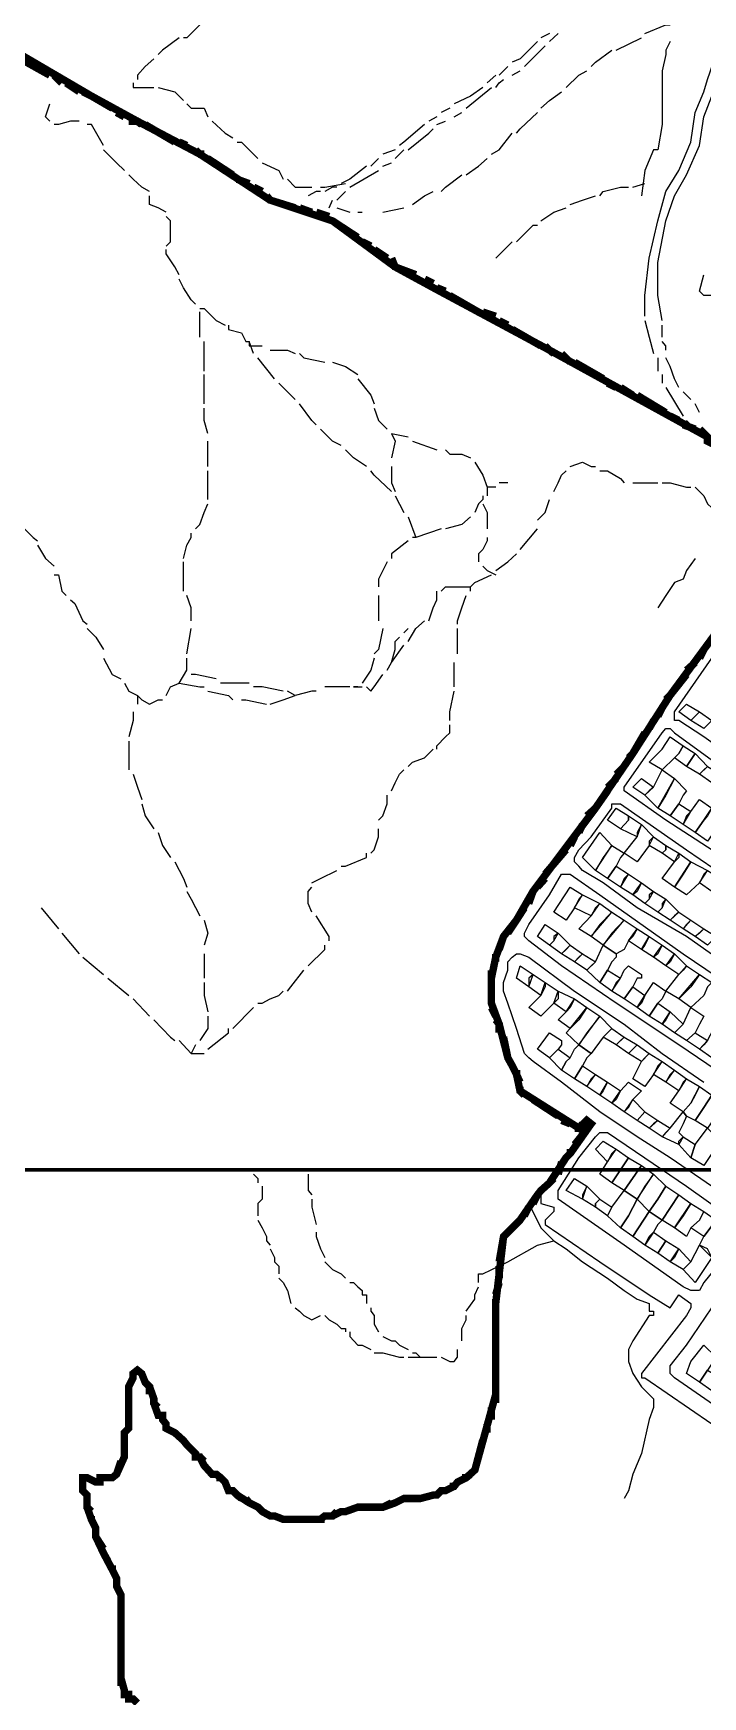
# Model space of a CAD drawing. Header units: millimetres. Extents: x -3588 to 75209, y -3737 to 38254.
# Drawn here: x 5810 to 6027, y 5958 to 6500 of the extents above; entities that cross this region are included whole.
import ezdxf

# ---------------------------------------------------------------- set-up
doc = ezdxf.new("R2010")
doc.units = ezdxf.units.MM
doc.layers.add('P', color=253, linetype='Continuous')

msp = doc.modelspace()

# ---------------------------------------------------------------- linework, layer by layer
at = {"layer": 'P'}
for points in [[(6008.542, 6407.642), (6008.542, 6414.412), (6009.95, 6426.559), (6012.767, 6438.69), (6015.312, 6448.292), (6019.553, 6455.061), (6023.505, 6464.376), (6024.914, 6473.978), (6027.73, 6480.747), (6028.867, 6484.7), (6031.683, 6492.894), (6034.516, 6502.48), (6035.636, 6511.795), (6038.469, 6521.397), (6041.286, 6533.544), (6042.406, 6541.721), (6057.369, 6606.649)], [(6014.191, 6406.234), (6012.767, 6414.412), (6012.767, 6425.134), (6015.312, 6438.69), (6018.144, 6446.883), (6022.081, 6453.653), (6026.322, 6463.255), (6027.73, 6472.569), (6030.275, 6479.339), (6031.683, 6483.58), (6034.516, 6491.47), (6037.045, 6501.072), (6038.469, 6510.674), (6041.286, 6521.397), (6043.83, 6532.119), (6045.239, 6541.721), (6061.61, 6606.649)], [(5866.269, 6503.905), (5865.133, 6503.905), (5859.483, 6498.255), (5858.363, 6498.255)], [(6008.542, 6499.664), (6015.312, 6502.48), (6016.72, 6502.48)], [(5856.955, 6498.255), (5851.594, 6494.302), (5850.169, 6492.894)], [(5973.542, 6497.119), (5967.893, 6491.47), (5965.348, 6490.35)], [(5977.495, 6499.664), (5974.662, 6498.255)], [(5977.495, 6497.119), (5980.311, 6499.664)], [(5999.228, 6494.302), (6007.406, 6498.255)], [(6016.72, 6497.119), (6015.312, 6494.302), (6015.312, 6492.894), (6014.191, 6487.533), (6014.191, 6482.156), (6014.191, 6470.025), (6012.767, 6461.831), (6011.359, 6461.831), (6008.542, 6455.061), (6007.406, 6446.883)], [(5848.761, 6491.47), (5845.944, 6488.941), (5843.4, 6486.109), (5843.4, 6484.7)], [(5969.301, 6488.941), (5970.709, 6490.35), (5976.07, 6495.711)], [(5991.034, 6488.941), (5992.442, 6490.35), (5997.82, 6494.302)], [(5959.987, 6486.109), (5957.17, 6483.58)], [(5963.94, 6488.941), (5962.531, 6487.533), (5961.107, 6486.109)], [(5965.348, 6486.109), (5967.893, 6487.533)], [(5982.856, 6482.156), (5987.081, 6486.109), (5989.626, 6487.533)], [(5841.991, 6483.58), (5841.991, 6482.156), (5844.808, 6482.156), (5848.761, 6482.156)], [(5850.169, 6482.156), (5855.547, 6480.747), (5858.363, 6477.931)], [(5955.746, 6482.156), (5951.793, 6479.339), (5946.432, 6476.794)], [(5950.385, 6475.386), (5958.578, 6482.156)], [(5959.987, 6482.156), (5961.107, 6483.58), (5962.531, 6484.7)], [(5974.662, 6475.386), (5977.495, 6477.931), (5981.432, 6480.747)], [(5814.897, 6471.145), (5813.473, 6472.569), (5814.897, 6476.794)], [(5859.483, 6476.794), (5860.908, 6475.386), (5862.316, 6475.386), (5865.133, 6475.386), (5866.269, 6472.569)], [(5945.023, 6475.386), (5942.207, 6473.978)], [(5824.483, 6471.145), (5821.667, 6471.145), (5817.714, 6470.025), (5816.305, 6470.025)], [(5832.389, 6463.255), (5828.436, 6470.025), (5827.028, 6470.025)], [(5867.677, 6471.145), (5871.918, 6467.208), (5874.447, 6465.784)], [(5936.845, 6470.025), (5930.06, 6464.376), (5928.651, 6463.255)], [(5940.782, 6472.569), (5938.254, 6471.145)], [(5940.782, 6470.025), (5943.615, 6471.145)], [(5946.432, 6472.569), (5948.976, 6473.978)], [(5966.756, 6467.208), (5967.893, 6468.617), (5973.542, 6473.978)], [(5875.871, 6464.376), (5877.28, 6464.376), (5879.808, 6461.831), (5882.641, 6459.014)], [(5931.468, 6461.831), (5938.254, 6467.208), (5939.662, 6468.617)], [(5958.578, 6460.423), (5961.107, 6461.831), (5965.348, 6467.208)], [(5839.159, 6455.061), (5836.63, 6457.606), (5832.389, 6461.831)], [(5921.882, 6459.014), (5920.458, 6457.606), (5919.337, 6456.47)], [(5927.243, 6461.831), (5923.29, 6460.423)], [(5927.243, 6459.014), (5930.06, 6461.831)], [(5950.385, 6453.653), (5954.337, 6456.47), (5957.17, 6459.014)], [(5847.353, 6448.292), (5844.808, 6449.7), (5841.991, 6452.245), (5840.583, 6453.653)], [(5884.049, 6457.606), (5889.41, 6455.061), (5890.819, 6452.245)], [(5917.929, 6456.47), (5912.568, 6452.245)], [(5912.568, 6449.7), (5921.882, 6455.061)], [(5923.29, 6456.47), (5926.107, 6457.606)], [(5942.207, 6448.292), (5943.615, 6449.7), (5948.976, 6453.653)], [(5892.243, 6452.245), (5894.772, 6449.7), (5899.013, 6449.7), (5900.133, 6449.7)], [(5902.966, 6448.292), (5901.557, 6448.292), (5899.013, 6446.883)], [(5902.966, 6449.7), (5904.374, 6449.7), (5911.143, 6450.82)], [(5908.327, 6449.7), (5906.918, 6449.7), (5904.374, 6448.292)], [(5908.327, 6445.459), (5911.143, 6448.292)], [(5912.568, 6452.245), (5909.735, 6450.82)], [(5932.892, 6444.051), (5936.845, 6446.883), (5939.662, 6448.292)], [(5993.867, 6446.883), (5994.987, 6448.292), (6000.636, 6449.7), (6003.181, 6449.7)], [(6004.589, 6449.7), (6008.542, 6450.82)], [(5852.714, 6441.506), (5850.169, 6442.931), (5847.353, 6444.051), (5847.353, 6446.883)], [(5905.782, 6442.931), (5906.918, 6445.459)], [(5908.327, 6442.931), (5912.568, 6441.506)], [(5923.29, 6441.506), (5930.06, 6442.931)], [(5974.662, 6438.69), (5978.903, 6441.506), (5982.856, 6442.931)], [(5984.264, 6444.051), (5988.217, 6445.459), (5992.442, 6446.883)], [(5852.714, 6430.496), (5854.122, 6431.92), (5854.122, 6436.145), (5854.122, 6438.69), (5852.714, 6440.098)], [(5915.096, 6441.506), (5916.521, 6441.506)], [(5966.756, 6431.92), (5972.118, 6437.281), (5973.542, 6437.281)], [(5959.987, 6426.559), (5963.94, 6430.496), (5965.348, 6431.92)], [(5856.955, 6421.182), (5855.547, 6423.726), (5852.714, 6427.967), (5852.714, 6429.375)], [(6030.275, 6414.412), (6028.867, 6414.412), (6027.73, 6414.412), (6026.322, 6415.82), (6027.73, 6421.182)], [(5860.908, 6413.004), (5858.363, 6416.957), (5856.955, 6419.773)], [(5860.908, 6413.004), (5862.316, 6411.595)], [(5862.316, 6411.595), (5860.908, 6413.004)], [(5863.724, 6410.171), (5865.133, 6410.171), (5869.086, 6406.234), (5871.918, 6404.81)], [(5863.724, 6400.857), (5863.724, 6406.234), (5863.724, 6409.051)], [(5873.039, 6404.81), (5873.039, 6403.401), (5877.28, 6402.281), (5878.688, 6399.448), (5879.808, 6399.448)], [(6008.542, 6406.234), (6009.95, 6400.857), (6011.359, 6395.496)], [(6014.191, 6400.857), (6014.191, 6404.81)], [(5865.133, 6389.846), (5865.133, 6394.087), (5865.133, 6399.448)], [(5881.232, 6395.496), (5879.808, 6399.448)], [(5879.808, 6399.448), (5879.808, 6398.04), (5882.641, 6398.04), (5884.049, 6398.04)], [(6015.312, 6396.632), (6015.312, 6398.04), (6014.191, 6399.448)], [(5888.002, 6387.318), (5882.641, 6394.087)], [(5886.594, 6396.632), (5892.243, 6396.632), (5894.772, 6395.496)], [(5896.196, 6395.496), (5897.604, 6394.087), (5904.374, 6392.679)], [(6012.767, 6394.087), (6012.767, 6392.679), (6012.767, 6389.846)], [(6019.553, 6384.485), (6018.144, 6387.318), (6016.72, 6391.271), (6015.312, 6394.087)], [(5865.133, 6379.124), (5865.133, 6381.956), (5865.133, 6387.318), (5865.133, 6388.726)], [(5906.918, 6392.679), (5911.143, 6391.271), (5915.096, 6388.726)], [(6014.191, 6388.726), (6014.191, 6385.909)], [(5894.772, 6380.532), (5889.41, 6385.909)], [(5915.096, 6387.318), (5919.337, 6381.956), (5920.458, 6379.124)], [(6015.312, 6384.485), (6020.961, 6375.171)], [(6023.505, 6380.532), (6022.081, 6381.956), (6020.961, 6383.077)], [(5866.269, 6369.522), (5865.133, 6373.763), (5865.133, 6376.307), (5865.133, 6377.715)], [(5901.557, 6372.354), (5900.133, 6373.763), (5896.196, 6379.124)], [(5920.458, 6377.715), (5921.882, 6373.763), (5924.699, 6370.946)], [(6026.322, 6376.307), (6024.914, 6379.124)], [(6022.081, 6373.763), (6024.914, 6370.946)], [(5866.269, 6358.799), (5866.269, 6362.752), (5866.269, 6366.993)], [(5909.735, 6365.585), (5906.918, 6366.993), (5902.966, 6370.946)], [(5926.107, 6369.522), (5927.243, 6366.993), (5926.107, 6361.632)], [(5926.107, 6369.522), (5931.468, 6368.401)], [(5932.892, 6366.993), (5940.782, 6364.16)], [(6026.322, 6369.522), (6028.867, 6368.401)], [(5917.929, 6358.799), (5913.688, 6361.632), (5911.143, 6364.16)], [(5943.615, 6364.16), (5945.023, 6362.752), (5948.976, 6362.752), (5951.793, 6361.632)], [(5866.269, 6348.077), (5866.269, 6355.982), (5866.269, 6357.391)], [(5926.107, 6350.621), (5920.458, 6355.982), (5919.337, 6357.391)], [(5926.107, 6358.799), (5926.107, 6353.438), (5927.243, 6350.621)], [(5953.217, 6360.207), (5955.746, 6355.982), (5957.17, 6352.029)], [(5978.903, 6350.621), (5980.311, 6353.438), (5981.432, 6355.982), (5982.856, 6357.391)], [(5984.264, 6358.799), (5988.217, 6360.207), (5991.034, 6358.799), (5992.442, 6358.799)], [(5993.867, 6357.391), (5996.395, 6357.391), (6000.636, 6354.846), (6001.756, 6353.438)], [(5959.987, 6352.029), (5957.17, 6352.029), (5957.17, 6349.197)], [(5957.17, 6350.621), (5957.17, 6349.197)], [(5963.94, 6353.438), (5961.107, 6353.438)], [(6004.589, 6353.438), (6005.997, 6353.438), (6012.767, 6353.438)], [(6014.191, 6353.438), (6016.72, 6353.438), (6022.081, 6352.029), (6023.505, 6352.029)], [(6024.914, 6352.029), (6027.73, 6349.197), (6028.867, 6346.668), (6030.275, 6345.26)], [(5862.316, 6338.474), (5863.724, 6339.883), (5865.133, 6343.836), (5866.269, 6346.668)], [(5927.243, 6349.197), (5930.06, 6343.836)], [(5954.337, 6346.668), (5953.217, 6343.836)], [(5955.746, 6349.197), (5955.746, 6348.077), (5954.337, 6346.668)], [(5955.746, 6346.668), (5957.17, 6343.836), (5957.17, 6338.474)], [(5973.542, 6341.307), (5976.07, 6343.836), (5977.495, 6348.077)], [(5804.159, 6341.307), (5805.295, 6339.883), (5806.703, 6338.474), (5808.112, 6337.066), (5809.52, 6335.658), (5810.944, 6334.521)], [(5931.468, 6342.427), (5934.013, 6335.658)], [(5951.793, 6342.427), (5948.976, 6339.883), (5943.615, 6338.474)], [(5858.363, 6328.872), (5859.483, 6333.113), (5860.908, 6335.658), (5860.908, 6337.066)], [(5931.468, 6334.521), (5926.107, 6330.296), (5926.107, 6328.872)], [(5934.013, 6335.658), (5932.892, 6335.658)], [(5942.207, 6338.474), (5934.013, 6335.658)], [(5957.17, 6335.658), (5957.17, 6334.521), (5955.746, 6331.705), (5954.337, 6330.296), (5954.337, 6327.752)], [(5967.893, 6331.705), (5973.542, 6338.474)], [(5810.944, 6333.113), (5813.473, 6328.872), (5816.305, 6326.344)], [(5959.987, 6324.935), (5963.94, 6327.752), (5966.756, 6330.296)], [(6024.914, 6328.872), (6022.081, 6324.935), (6020.961, 6322.103), (6018.144, 6320.982), (6015.312, 6316.741), (6012.767, 6312.788)], [(5816.305, 6323.511), (5817.714, 6323.511), (5818.834, 6318.15), (5820.258, 6316.741)], [(5858.363, 6318.15), (5858.363, 6322.103), (5858.363, 6327.752)], [(5924.699, 6327.752), (5921.882, 6322.103), (5921.882, 6319.558)], [(5951.793, 6319.558), (5953.217, 6320.982), (5958.578, 6323.511)], [(5955.746, 6326.344), (5957.17, 6324.935), (5959.987, 6323.511)], [(6046.647, 6327.752), (6046.647, 6326.344), (6038.469, 6316.741), (6031.683, 6304.61), (6016.72, 6284.286), (6004.589, 6265.369), (5992.442, 6247.573), (5972.118, 6220.479), (5966.756, 6211.165), (5962.531, 6205.804), (5959.987, 6199.034), (5958.578, 6192.248), (5958.578, 6184.071), (5961.107, 6177.285), (5963.94, 6166.274), (5965.348, 6163.746), (5966.756, 6160.913), (5967.893, 6155.552), (5987.081, 6143.421), (5989.626, 6145.95), (5991.034, 6144.829), (5982.856, 6133.819)], [(5938.254, 6308.547), (5939.662, 6312.788), (5940.782, 6315.333), (5940.782, 6318.15)], [(5942.207, 6318.15), (5943.615, 6319.558), (5951.793, 6319.558)], [(5951.793, 6318.15), (5951.793, 6319.558)], [(5821.667, 6315.333), (5823.075, 6314.197), (5825.62, 6308.547), (5827.028, 6307.427)], [(5860.908, 6308.547), (5860.908, 6312.788), (5859.483, 6316.741)], [(5921.882, 6316.741), (5921.882, 6311.38), (5921.882, 6308.547)], [(5947.568, 6307.427), (5947.568, 6308.547), (5948.976, 6312.788), (5950.385, 6316.741)], [(5931.468, 6301.778), (5934.013, 6306.019), (5936.845, 6308.547)], [(5827.028, 6306.019), (5829.845, 6303.186), (5832.389, 6299.233)], [(5859.483, 6297.825), (5860.908, 6306.019)], [(5923.29, 6306.019), (5921.882, 6299.233), (5920.458, 6297.825)], [(5926.107, 6295.008), (5927.243, 6299.233), (5927.243, 6301.778), (5928.651, 6303.186)], [(5930.06, 6304.61), (5931.468, 6306.019)], [(5947.568, 6297.825), (5947.568, 6301.778), (5947.568, 6306.019)], [(5832.389, 6296.417), (5835.222, 6291.055), (5838.038, 6289.647)], [(5859.483, 6292.464), (5859.483, 6296.417)], [(5920.458, 6296.417), (5919.337, 6292.464), (5916.521, 6288.223)], [(5926.107, 6295.008), (5930.06, 6300.658)], [(6083.055, 6231.49), (6062.731, 6246.453), (6046.647, 6257.175), (6027.73, 6270.731), (6019.553, 6276.092), (6018.144, 6276.092), (6018.144, 6277.5), (6018.144, 6278.909), (6030.275, 6296.417), (6031.683, 6296.417), (6046.647, 6287.102), (6068.38, 6272.139), (6094.066, 6254.359), (6098.019, 6251.814), (6099.443, 6250.406), (6092.658, 6240.804), (6087.296, 6232.898), (6085.888, 6231.49), (6084.48, 6231.49), (6083.055, 6231.49)], [(5856.955, 6288.223), (5859.483, 6292.464)], [(5869.086, 6289.647), (5862.316, 6291.055), (5860.908, 6291.055)], [(5917.929, 6287.102), (5919.337, 6285.694), (5920.458, 6287.102), (5923.29, 6291.055)], [(5924.699, 6292.464), (5926.107, 6295.008)], [(5946.432, 6287.102), (5946.432, 6293.872), (5946.432, 6295.008)], [(5839.159, 6288.223), (5840.583, 6285.694), (5843.4, 6284.286)], [(5852.714, 6284.286), (5854.122, 6287.102), (5856.955, 6288.223)], [(5856.955, 6288.223), (5863.724, 6287.102), (5865.133, 6287.102)], [(5866.269, 6285.694), (5873.039, 6284.286), (5874.447, 6282.861)], [(5879.808, 6288.223), (5877.28, 6288.223), (5870.494, 6288.223)], [(5890.819, 6285.694), (5884.049, 6287.102), (5881.232, 6287.102)], [(5894.772, 6284.286), (5892.243, 6285.694)], [(5901.557, 6285.694), (5900.133, 6285.694), (5894.772, 6284.286)], [(5912.568, 6287.102), (5911.143, 6287.102), (5905.782, 6287.102), (5904.374, 6287.102)], [(5913.688, 6287.102), (5916.521, 6287.102)], [(5915.096, 6287.102), (5913.688, 6287.102)], [(5945.023, 6276.092), (5945.023, 6278.909), (5946.432, 6285.694)], [(5843.4, 6284.286), (5844.808, 6282.861), (5847.353, 6281.453), (5850.169, 6282.861), (5851.594, 6282.861)], [(5843.4, 6284.286), (5843.4, 6281.453)], [(5877.28, 6282.861), (5878.688, 6282.861), (5885.457, 6281.453)], [(5886.594, 6281.453), (5890.819, 6282.861), (5894.772, 6284.286)], [(6020.961, 6280.333), (6022.081, 6281.453), (6026.322, 6278.909), (6023.505, 6276.092), (6019.553, 6278.909), (6020.961, 6280.333)], [(5841.991, 6278.909), (5841.991, 6276.092), (5840.583, 6270.731)], [(5940.782, 6266.778), (5940.782, 6267.898), (5943.615, 6270.731), (5945.023, 6272.139), (5945.023, 6274.684)], [(6028.867, 6274.684), (6027.73, 6273.547), (6023.505, 6276.092), (6026.322, 6278.909), (6030.275, 6276.092), (6028.867, 6274.684)], [(5840.583, 6269.322), (5840.583, 6262.537), (5840.583, 6260.008)], [(6001.756, 6253.223), (6001.756, 6254.359), (6014.191, 6272.139), (6015.312, 6273.547), (6016.72, 6273.547), (6018.144, 6272.139), (6042.406, 6254.359), (6073.741, 6232.898), (6095.49, 6219.359), (6100.851, 6215.118), (6104.804, 6212.573), (6107.621, 6211.165), (6107.621, 6208.348), (6100.851, 6199.034), (6099.443, 6196.201), (6095.49, 6190.84), (6094.066, 6189.432), (6091.249, 6192.248), (6070.924, 6206.924), (6042.406, 6226.128), (6015.312, 6243.636), (6001.756, 6253.223)], [(6019.553, 6265.369), (6018.144, 6263.961), (6014.191, 6260.008), (6009.95, 6262.537), (6014.191, 6266.778), (6016.72, 6270.731), (6020.961, 6267.898), (6019.553, 6265.369)], [(5931.468, 6261.128), (5932.892, 6262.537), (5936.845, 6263.961), (5939.662, 6266.778)], [(6019.553, 6265.369), (6020.961, 6267.898), (6024.914, 6265.369), (6022.081, 6261.128), (6018.144, 6263.961), (6019.553, 6265.369)], [(6027.73, 6260.008), (6026.322, 6258.584), (6022.081, 6261.128), (6024.914, 6265.369), (6028.867, 6261.128), (6027.73, 6260.008)], [(5841.991, 6258.584), (5843.4, 6254.359), (5844.808, 6250.406)], [(5926.107, 6253.223), (5927.243, 6255.767), (5928.651, 6258.584), (5930.06, 6260.008)], [(6015.312, 6251.814), (6012.767, 6247.573), (6008.542, 6251.814), (6011.359, 6254.359), (6014.191, 6260.008), (6018.144, 6257.175), (6015.312, 6251.814)], [(6031.683, 6257.175), (6030.275, 6255.767), (6026.322, 6258.584), (6028.867, 6261.128), (6033.092, 6258.584), (6031.683, 6257.175)], [(6009.95, 6253.223), (6008.542, 6251.814), (6004.589, 6254.359), (6007.406, 6257.175), (6011.359, 6254.359), (6009.95, 6253.223)], [(6020.961, 6251.814), (6019.553, 6248.998), (6016.72, 6245.045), (6012.767, 6247.573), (6018.144, 6257.175), (6022.081, 6253.223), (6020.961, 6251.814)], [(5844.808, 6248.998), (5845.944, 6245.045), (5848.761, 6240.804)], [(5921.882, 6243.636), (5923.29, 6245.045), (5924.699, 6248.998), (5924.699, 6251.814)], [(6041.286, 6192.248), (6022.081, 6205.804), (6005.997, 6215.118), (5994.987, 6223.312), (5988.217, 6227.249), (5987.081, 6228.673), (5985.673, 6230.081), (5985.673, 6231.49), (5987.081, 6234.034), (5991.034, 6238.259), (5997.82, 6247.573), (5997.82, 6248.998), (5999.228, 6248.998), (6000.636, 6248.998), (6022.081, 6234.034), (6039.877, 6221.887)], [(6022.081, 6245.045), (6020.961, 6242.212), (6016.72, 6245.045), (6019.553, 6248.998), (6023.505, 6246.453), (6022.081, 6245.045)], [(6028.867, 6245.045), (6027.73, 6243.636), (6024.914, 6239.683), (6020.961, 6242.212), (6023.505, 6246.453), (6026.322, 6250.406), (6030.275, 6247.573), (6028.867, 6245.045)], [(6003.181, 6245.045), (6003.181, 6243.636), (6000.636, 6240.804), (5996.395, 6243.636), (5999.228, 6247.573), (6003.181, 6245.045)], [(6005.997, 6239.683), (6005.997, 6238.259), (6000.636, 6240.804), (6003.181, 6243.636), (6003.181, 6245.045), (6007.406, 6242.212), (6005.997, 6239.683)], [(6009.95, 6236.851), (6009.95, 6235.442), (6005.997, 6230.081), (6001.756, 6232.898), (6005.997, 6238.259), (6007.406, 6242.212), (6011.359, 6238.259), (6009.95, 6236.851)], [(6031.683, 6240.804), (6028.867, 6236.851), (6024.914, 6239.683), (6027.73, 6243.636), (6030.275, 6247.573), (6035.636, 6245.045), (6031.683, 6240.804)], [(5850.169, 6239.683), (5851.594, 6235.442), (5854.122, 6231.49)], [(5919.337, 6232.898), (5920.458, 6234.034), (5921.882, 6238.259), (5921.882, 6240.804)], [(5994.987, 6231.49), (5992.442, 6227.249), (5988.217, 6231.49), (5993.867, 6239.683), (5997.82, 6235.442), (5994.987, 6231.49)], [(6015.312, 6235.442), (6015.312, 6234.034), (6014.191, 6232.898), (6009.95, 6235.442), (6011.359, 6238.259), (6015.312, 6235.442)], [(5909.735, 6228.673), (5911.143, 6228.673), (5917.929, 6231.49), (5917.929, 6232.898)], [(6000.636, 6231.49), (5999.228, 6228.673), (5996.395, 6224.72), (5992.442, 6227.249), (5997.82, 6235.442), (6001.756, 6232.898), (6000.636, 6231.49)], [(6019.553, 6231.49), (6018.144, 6230.081), (6014.191, 6232.898), (6015.312, 6234.034), (6015.312, 6235.442), (6019.553, 6232.898), (6019.553, 6231.49)], [(6020.961, 6226.128), (6018.144, 6221.887), (6014.191, 6224.72), (6018.144, 6230.081), (6019.553, 6232.898), (6023.505, 6230.081), (6020.961, 6226.128)], [(5855.547, 6230.081), (5858.363, 6224.72), (5859.483, 6221.887)], [(5900.133, 6223.312), (5902.966, 6224.72), (5908.327, 6227.249)], [(6031.683, 6162.337), (6019.553, 6170.515), (5999.228, 6184.071), (5981.432, 6196.201), (5970.709, 6204.395), (5969.301, 6205.804), (5969.301, 6206.924), (5970.709, 6209.756), (5977.495, 6219.359), (5981.432, 6226.128), (5982.856, 6226.128), (5984.264, 6226.128), (5993.867, 6219.359), (6020.961, 6200.154), (6054.841, 6177.285)], [(6001.756, 6224.72), (6000.636, 6221.887), (5996.395, 6224.72), (5999.228, 6228.673), (6003.181, 6226.128), (6001.756, 6224.72)], [(6005.997, 6220.479), (6004.589, 6219.359), (6000.636, 6221.887), (6003.181, 6226.128), (6007.406, 6223.312), (6005.997, 6220.479)], [(6027.73, 6226.128), (6026.322, 6223.312), (6022.081, 6219.359), (6018.144, 6221.887), (6023.505, 6230.081), (6028.867, 6227.249), (6027.73, 6226.128)], [(6031.683, 6223.312), (6030.275, 6220.479), (6026.322, 6223.312), (6028.867, 6227.249), (6033.092, 6224.72), (6031.683, 6223.312)], [(5900.133, 6213.709), (5899.013, 6216.526), (5899.013, 6220.479), (5900.133, 6221.887)], [(5987.081, 6217.934), (5985.673, 6215.118), (5982.856, 6211.165), (5978.903, 6213.709), (5984.264, 6221.887), (5988.217, 6219.359), (5987.081, 6217.934)], [(6009.95, 6219.359), (6009.95, 6217.934), (6008.542, 6216.526), (6004.589, 6219.359), (6007.406, 6223.312), (6011.359, 6220.479), (6009.95, 6219.359)], [(5812.064, 6215.118), (5817.714, 6208.348)], [(5859.483, 6220.479), (5860.908, 6217.934), (5863.724, 6212.573)], [(5992.442, 6215.118), (5991.034, 6212.573), (5985.673, 6215.118), (5988.217, 6219.359), (5993.867, 6216.526), (5992.442, 6215.118)], [(5993.867, 6209.756), (5991.034, 6205.804), (5987.081, 6208.348), (5991.034, 6212.573), (5993.867, 6216.526), (5997.82, 6213.709), (5993.867, 6209.756)], [(6014.191, 6216.526), (6014.191, 6215.118), (6012.767, 6213.709), (6008.542, 6216.526), (6009.95, 6217.934), (6011.359, 6220.479), (6015.312, 6217.934), (6014.191, 6216.526)], [(6018.144, 6212.573), (6016.72, 6211.165), (6012.767, 6213.709), (6014.191, 6215.118), (6015.312, 6217.934), (6019.553, 6213.709), (6018.144, 6212.573)], [(5865.133, 6211.165), (5866.269, 6206.924), (5865.133, 6202.987)], [(5905.782, 6204.395), (5905.782, 6205.804), (5901.557, 6212.573)], [(5978.903, 6205.804), (5978.903, 6204.395), (5977.495, 6202.987), (5973.542, 6205.804), (5976.07, 6209.756), (5980.311, 6206.924), (5978.903, 6205.804)], [(5997.82, 6206.924), (5994.987, 6202.987), (5991.034, 6205.804), (5997.82, 6213.709), (6001.756, 6211.165), (5997.82, 6206.924)], [(6004.589, 6205.804), (6003.181, 6204.395), (6001.756, 6201.563), (5999.228, 6200.154), (5994.987, 6202.987), (6001.756, 6211.165), (6005.997, 6208.348), (6004.589, 6205.804)], [(6022.081, 6209.756), (6020.961, 6208.348), (6016.72, 6211.165), (6019.553, 6213.709), (6023.505, 6211.165), (6022.081, 6209.756)], [(6026.322, 6206.924), (6024.914, 6205.804), (6020.961, 6208.348), (6023.505, 6211.165), (6027.73, 6208.348), (6026.322, 6206.924)], [(5818.834, 6206.924), (5824.483, 6200.154)], [(5982.856, 6201.563), (5981.432, 6200.154), (5977.495, 6202.987), (5978.903, 6204.395), (5980.311, 6206.924), (5984.264, 6202.987), (5982.856, 6201.563)], [(6008.542, 6202.987), (6007.406, 6201.563), (6003.181, 6204.395), (6005.997, 6208.348), (6009.95, 6205.804), (6008.542, 6202.987)], [(6012.767, 6200.154), (6011.359, 6199.034), (6007.406, 6201.563), (6009.95, 6205.804), (6014.191, 6202.987), (6012.767, 6200.154)], [(6030.275, 6204.395), (6028.867, 6202.987), (6024.914, 6205.804), (6027.73, 6208.348), (6031.683, 6205.804), (6030.275, 6204.395)], [(5825.62, 6199.034), (5832.389, 6193.385)], [(5865.133, 6200.154), (5865.133, 6199.034), (5865.133, 6192.248)], [(5899.013, 6196.201), (5904.374, 6201.563), (5904.374, 6202.987)], [(6016.72, 6133.819), (6005.997, 6140.588), (5993.867, 6148.782), (5981.432, 6158.385), (5972.118, 6165.154), (5970.709, 6166.274), (5969.301, 6167.699), (5966.756, 6175.877), (5963.94, 6184.071), (5962.531, 6188.023), (5962.531, 6190.84), (5963.94, 6194.793), (5963.94, 6197.61), (5965.348, 6199.034), (5966.756, 6200.154), (5967.893, 6200.154), (5970.709, 6199.034), (5985.673, 6188.023), (6001.756, 6177.285), (6014.191, 6167.699), (6027.73, 6158.385)], [(5987.081, 6199.034), (5985.673, 6197.61), (5981.432, 6200.154), (5984.264, 6202.987), (5988.217, 6200.154), (5987.081, 6199.034)], [(5991.034, 6196.201), (5989.626, 6194.793), (5985.673, 6197.61), (5988.217, 6200.154), (5992.442, 6197.61), (5991.034, 6196.201)], [(5999.228, 6199.034), (5997.82, 6197.61), (5996.395, 6194.793), (5993.867, 6190.84), (5989.626, 6194.793), (5992.442, 6197.61), (5994.987, 6202.987), (5999.228, 6200.154), (5999.228, 6199.034)], [(6016.72, 6197.61), (6015.312, 6196.201), (6011.359, 6199.034), (6014.191, 6202.987), (6018.144, 6200.154), (6016.72, 6197.61)], [(6020.961, 6194.793), (6019.553, 6193.385), (6015.312, 6196.201), (6018.144, 6200.154), (6022.081, 6196.201), (6020.961, 6194.793)], [(5892.243, 6188.023), (5893.363, 6189.432), (5897.604, 6194.793)], [(5970.709, 6192.248), (5970.709, 6189.432), (5966.756, 6192.248), (5967.893, 6196.201), (5972.118, 6193.385), (5970.709, 6192.248)], [(5999.228, 6190.84), (5997.82, 6188.023), (5993.867, 6190.84), (5996.395, 6194.793), (6000.636, 6192.248), (5999.228, 6190.84)], [(6007.406, 6192.248), (6005.997, 6192.248), (6004.589, 6189.432), (6001.756, 6185.479), (5997.82, 6188.023), (6000.636, 6192.248), (6001.756, 6194.793), (6003.181, 6196.201), (6007.406, 6193.385), (6007.406, 6192.248)], [(6023.505, 6189.432), (6019.553, 6185.479), (6015.312, 6188.023), (6019.553, 6193.385), (6022.081, 6196.201), (6026.322, 6193.385), (6023.505, 6189.432)], [(5833.797, 6192.248), (5840.583, 6186.599)], [(5865.133, 6190.84), (5865.133, 6186.599), (5866.269, 6181.238)], [(5976.07, 6189.432), (5974.662, 6186.599), (5970.709, 6189.432), (5972.118, 6193.385), (5976.07, 6190.84), (5976.07, 6189.432)], [(5980.311, 6185.479), (5978.903, 6184.071), (5974.662, 6179.83), (5970.709, 6182.662), (5974.662, 6186.599), (5976.07, 6190.84), (5980.311, 6188.023), (5980.311, 6185.479)], [(6007.406, 6184.071), (6005.997, 6182.662), (6001.756, 6185.479), (6004.589, 6189.432), (6008.542, 6186.599), (6007.406, 6184.071)], [(6014.191, 6185.479), (6012.767, 6184.071), (6009.95, 6179.83), (6005.997, 6182.662), (6008.542, 6186.599), (6011.359, 6190.84), (6015.312, 6188.023), (6014.191, 6185.479)], [(6028.867, 6189.432), (6027.73, 6186.599), (6023.505, 6182.662), (6019.553, 6185.479), (6026.322, 6193.385), (6030.275, 6190.84), (6028.867, 6189.432)], [(5841.991, 6185.479), (5847.353, 6179.83)], [(5874.447, 6175.877), (5875.871, 6177.285), (5879.808, 6181.238), (5881.232, 6182.662)], [(5882.641, 6184.071), (5884.049, 6184.071), (5886.594, 6185.479), (5889.41, 6186.599), (5890.819, 6188.023)], [(5984.264, 6182.662), (5982.856, 6181.238), (5978.903, 6184.071), (5980.311, 6188.023), (5985.673, 6185.479), (5984.264, 6182.662)], [(5987.081, 6178.709), (5984.264, 6175.877), (5980.311, 6178.709), (5982.856, 6181.238), (5985.673, 6185.479), (5989.626, 6182.662), (5987.081, 6178.709)], [(5989.626, 6174.468), (5987.081, 6170.515), (5982.856, 6174.468), (5984.264, 6175.877), (5989.626, 6182.662), (5993.867, 6179.83), (5989.626, 6174.468)], [(6015.312, 6178.709), (6014.191, 6177.285), (6009.95, 6179.83), (6012.767, 6184.071), (6016.72, 6181.238), (6015.312, 6178.709)], [(6026.322, 6177.285), (6024.914, 6174.468), (6022.081, 6171.924), (6018.144, 6174.468), (6020.961, 6177.285), (6023.505, 6182.662), (6027.73, 6179.83), (6026.322, 6177.285)], [(5848.761, 6178.709), (5854.122, 6173.06), (5855.547, 6171.924)], [(5866.269, 6179.83), (5866.269, 6178.709), (5866.269, 6175.877), (5863.724, 6171.924)], [(5996.395, 6174.468), (5994.987, 6173.06), (5991.034, 6167.699), (5987.081, 6170.515), (5993.867, 6179.83), (5997.82, 6175.877), (5996.395, 6174.468)], [(6019.553, 6175.877), (6018.144, 6174.468), (6014.191, 6177.285), (6016.72, 6181.238), (6020.961, 6177.285), (6019.553, 6175.877)], [(6034.516, 6171.924), (6033.092, 6169.107), (6030.275, 6166.274), (6026.322, 6169.107), (6028.867, 6171.924), (6031.683, 6177.285), (6035.636, 6174.468), (6034.516, 6171.924)], [(5856.955, 6171.924), (5860.908, 6167.699)], [(5866.269, 6169.107), (5873.039, 6174.468), (5873.039, 6175.877)], [(5981.432, 6170.515), (5980.311, 6169.107), (5977.495, 6166.274), (5973.542, 6169.107), (5977.495, 6174.468), (5981.432, 6171.924), (5981.432, 6170.515)], [(6000.636, 6171.924), (5999.228, 6170.515), (5994.987, 6173.06), (5997.82, 6175.877), (6001.756, 6173.06), (6000.636, 6171.924)], [(6004.589, 6169.107), (6003.181, 6167.699), (5999.228, 6170.515), (6001.756, 6173.06), (6005.997, 6170.515), (6004.589, 6169.107)], [(6027.73, 6170.515), (6026.322, 6169.107), (6022.081, 6171.924), (6024.914, 6174.468), (6028.867, 6171.924), (6027.73, 6170.515)], [(5862.316, 6170.515), (5860.908, 6167.699)], [(5860.908, 6167.699), (5865.133, 6167.699)], [(5982.856, 6165.154), (5981.432, 6162.337), (5977.495, 6166.274), (5980.311, 6169.107), (5984.264, 6166.274), (5982.856, 6165.154)], [(5989.626, 6166.274), (5988.217, 6163.746), (5985.673, 6159.505), (5981.432, 6162.337), (5982.856, 6165.154), (5984.264, 6166.274), (5985.673, 6169.107), (5987.081, 6170.515), (5991.034, 6167.699), (5989.626, 6166.274)], [(6008.542, 6166.274), (6007.406, 6165.154), (6003.181, 6167.699), (6005.997, 6170.515), (6009.95, 6167.699), (6008.542, 6166.274)], [(6012.767, 6163.746), (6011.359, 6160.913), (6008.542, 6156.96), (6004.589, 6159.505), (6005.997, 6162.337), (6007.406, 6165.154), (6009.95, 6167.699), (6014.191, 6165.154), (6012.767, 6163.746)], [(5991.034, 6159.505), (5989.626, 6156.96), (5985.673, 6159.505), (5988.217, 6163.746), (5992.442, 6160.913), (5991.034, 6159.505)], [(6016.72, 6160.913), (6015.312, 6158.385), (6011.359, 6160.913), (6014.191, 6165.154), (6018.144, 6162.337), (6016.72, 6160.913)], [(6020.961, 6158.385), (6019.553, 6155.552), (6015.312, 6158.385), (6018.144, 6162.337), (6022.081, 6159.505), (6020.961, 6158.385)], [(5994.987, 6155.552), (5993.867, 6154.144), (5989.626, 6156.96), (5992.442, 6160.913), (5996.395, 6158.385), (5994.987, 6155.552)], [(5999.228, 6152.735), (5997.82, 6151.599), (5993.867, 6154.144), (5996.395, 6158.385), (6000.636, 6155.552), (5999.228, 6152.735)], [(6005.997, 6154.144), (6004.589, 6152.735), (6001.756, 6148.782), (5997.82, 6151.599), (6000.636, 6155.552), (6003.181, 6158.385), (6007.406, 6155.552), (6005.997, 6154.144)], [(6024.914, 6154.144), (6023.505, 6151.599), (6020.961, 6148.782), (6016.72, 6151.599), (6019.553, 6155.552), (6022.081, 6159.505), (6026.322, 6156.96), (6024.914, 6154.144)], [(6027.73, 6150.191), (6024.914, 6145.95), (6022.081, 6147.374), (6020.961, 6148.782), (6023.505, 6151.599), (6026.322, 6156.96), (6030.275, 6154.144), (6027.73, 6150.191)], [(6003.181, 6150.191), (6004.589, 6152.735), (6008.542, 6148.782), (6005.997, 6145.95), (6001.756, 6148.782), (6003.181, 6150.191)], [(6027.73, 6150.191), (6030.275, 6154.144), (6034.516, 6151.599), (6028.867, 6143.421), (6024.914, 6145.95), (6027.73, 6150.191)], [(6011.359, 6144.829), (6009.95, 6143.421), (6005.997, 6145.95), (6008.542, 6148.782), (6012.767, 6145.95), (6011.359, 6144.829)], [(6015.312, 6142.013), (6014.191, 6140.588), (6009.95, 6143.421), (6012.767, 6145.95), (6016.72, 6143.421), (6015.312, 6142.013)], [(6020.961, 6144.829), (6019.553, 6142.013), (6020.961, 6140.588), (6019.553, 6138.06), (6014.191, 6140.588), (6016.72, 6143.421), (6020.961, 6148.782), (6022.081, 6147.374), (6020.961, 6144.829)], [(6022.081, 6124.505), (6035.636, 6114.902), (6039.877, 6112.086), (6039.877, 6110.95), (6039.877, 6109.541), (6039.877, 6108.133), (6027.73, 6093.169), (6026.322, 6090.625), (6024.914, 6090.625), (6023.505, 6090.625), (6020.961, 6091.761), (6001.756, 6105.3), (5980.311, 6120.264), (5980.311, 6121.688), (5980.311, 6123.096), (5987.081, 6133.819), (5992.442, 6140.588), (5993.867, 6142.013), (5994.987, 6142.013), (5996.395, 6142.013), (6008.542, 6133.819), (6022.081, 6124.505)], [(6019.553, 6139.18), (6020.961, 6140.588), (6024.914, 6138.06), (6023.505, 6133.819), (6019.553, 6138.06), (6019.553, 6139.18)], [(6030.275, 6135.227), (6027.73, 6131.274), (6023.505, 6133.819), (6024.914, 6138.06), (6028.867, 6143.421), (6033.092, 6139.18), (6030.275, 6135.227)], [(5997.82, 6135.227), (5996.395, 6132.411), (5992.442, 6136.636), (5994.987, 6139.18), (5999.228, 6136.636), (5997.82, 6135.227)], [(6000.636, 6129.866), (5997.82, 6125.625), (5993.867, 6128.458), (5996.395, 6132.411), (5999.228, 6136.636), (6003.181, 6133.819), (6000.636, 6129.866)], [(5982.856, 6133.819), (5977.495, 6125.625), (5974.662, 6123.096), (5974.662, 6121.688), (5974.662, 6120.264), (5974.662, 6118.855), (5978.903, 6117.735), (5978.903, 6116.311), (5976.07, 6113.494), (5976.07, 6112.086), (5993.867, 6099.939), (6009.95, 6089.217), (6016.72, 6084.976), (6019.553, 6089.217), (6023.505, 6086.4), (6023.505, 6084.976), (6022.081, 6082.447), (6007.406, 6063.531), (6007.406, 6062.122), (6008.542, 6062.122), (6030.275, 6047.159), (6053.416, 6030.787), (6084.48, 6009.326), (6100.851, 5998.315)], [(6000.636, 6129.866), (6003.181, 6133.819), (6007.406, 6131.274), (6001.756, 6123.096), (5997.82, 6125.625), (6000.636, 6129.866)], [(6008.542, 6124.505), (6005.997, 6120.264), (6001.756, 6123.096), (6007.406, 6131.274), (6011.359, 6128.458), (6008.542, 6124.505)], [(6038.469, 6118.855), (6016.72, 6133.819)], [(5881.232, 6128.458), (5882.641, 6127.049), (5882.641, 6125.625)], [(5884.049, 6124.505), (5884.049, 6120.264), (5882.641, 6118.855), (5882.641, 6117.735), (5882.641, 6116.311), (5882.641, 6114.902)], [(5899.013, 6128.458), (5899.013, 6125.625), (5899.013, 6123.096), (5900.133, 6121.688)], [(5988.217, 6121.688), (5988.217, 6120.264), (5982.856, 6123.096), (5985.673, 6127.049), (5989.626, 6124.505), (5988.217, 6121.688)], [(5992.442, 6118.855), (5992.442, 6117.735), (5988.217, 6120.264), (5989.626, 6124.505), (5993.867, 6120.264), (5992.442, 6118.855)], [(6003.181, 6114.902), (6000.636, 6110.95), (5996.395, 6114.902), (5997.82, 6117.735), (6001.756, 6123.096), (6005.997, 6120.264), (6003.181, 6114.902)], [(6012.767, 6120.264), (6009.95, 6116.311), (6005.997, 6120.264), (6011.359, 6128.458), (6015.312, 6124.505), (6012.767, 6120.264)], [(6012.767, 6120.264), (6015.312, 6124.505), (6019.553, 6121.688), (6014.191, 6113.494), (6009.95, 6116.311), (6012.767, 6120.264)], [(5900.133, 6120.264), (5900.133, 6118.855), (5900.133, 6117.735), (5901.557, 6112.086)], [(5970.709, 6118.855), (5974.662, 6110.95), (5978.903, 6106.725)], [(5992.442, 6118.855), (5993.867, 6120.264), (5997.82, 6117.735), (5996.395, 6114.902), (5992.442, 6117.735), (5992.442, 6118.855)], [(6003.181, 6114.902), (6005.997, 6120.264), (6009.95, 6116.311), (6004.589, 6108.133), (6000.636, 6110.95), (6003.181, 6114.902)], [(6020.961, 6114.902), (6018.144, 6110.95), (6014.191, 6113.494), (6019.553, 6121.688), (6023.505, 6118.855), (6020.961, 6114.902)], [(6026.322, 6113.494), (6023.505, 6110.95), (6022.081, 6108.133), (6018.144, 6110.95), (6023.505, 6118.855), (6027.73, 6116.311), (6026.322, 6113.494)], [(5882.641, 6113.494), (5884.049, 6110.95), (5885.457, 6108.133), (5885.457, 6106.725), (5886.594, 6105.3)], [(6012.767, 6112.086), (6011.359, 6109.541), (6008.542, 6105.3), (6004.589, 6108.133), (6009.95, 6116.311), (6014.191, 6113.494), (6012.767, 6112.086)], [(6026.322, 6113.494), (6027.73, 6116.311), (6031.683, 6113.494), (6027.73, 6108.133), (6023.505, 6110.95), (6026.322, 6113.494)], [(6028.867, 6104.18), (6026.322, 6105.3), (6027.73, 6108.133), (6031.683, 6113.494), (6037.045, 6110.95), (6030.275, 6101.363), (6028.867, 6104.18)], [(5901.557, 6109.541), (5901.557, 6108.133), (5902.966, 6104.18), (5904.374, 6101.363)], [(6009.95, 6108.133), (6011.359, 6109.541), (6015.312, 6106.725), (6012.767, 6102.772), (6008.542, 6105.3), (6009.95, 6108.133)], [(5886.594, 6104.18), (5888.002, 6101.363), (5888.002, 6099.939), (5889.41, 6098.531), (5889.41, 6095.986)], [(5955.746, 6095.986), (5963.94, 6099.939), (5973.542, 6105.3), (5978.903, 6106.725)], [(5978.903, 6106.725), (5982.856, 6104.18), (5988.217, 6099.939), (5996.395, 6094.578), (6001.756, 6090.625), (6005.997, 6087.808), (6009.95, 6086.4), (6009.95, 6084.976), (6009.95, 6083.855), (6011.359, 6083.855), (6011.359, 6082.447), (6009.95, 6082.447), (6004.589, 6074.253), (6003.181, 6071.436), (6003.181, 6068.892), (6003.181, 6067.483), (6004.589, 6063.531), (6007.406, 6059.29), (6009.95, 6056.761), (6011.359, 6055.337), (6011.359, 6053.928), (6011.359, 6052.52), (6009.95, 6048.567), (6007.406, 6037.557), (6004.589, 6030.787), (6003.181, 6025.426), (6001.756, 6022.881)], [(6018.144, 6101.363), (6016.72, 6099.939), (6012.767, 6102.772), (6015.312, 6106.725), (6019.553, 6104.18), (6018.144, 6101.363)], [(6022.081, 6098.531), (6020.961, 6097.41), (6016.72, 6099.939), (6019.553, 6104.18), (6023.505, 6099.939), (6022.081, 6098.531)], [(6027.73, 6097.41), (6024.914, 6093.169), (6020.961, 6097.41), (6023.505, 6099.939), (6026.322, 6105.3), (6030.275, 6101.363), (6027.73, 6097.41)], [(5904.374, 6099.939), (5906.918, 6097.41), (5909.735, 6095.986), (5911.143, 6094.578)], [(5889.41, 6094.578), (5890.819, 6093.169), (5892.243, 6090.625), (5893.363, 6086.4)], [(5912.568, 6093.169), (5913.688, 6093.169), (5915.096, 6091.761), (5916.521, 6090.625), (5916.521, 6089.217), (5917.929, 6089.217), (5917.929, 6086.4)], [(5950.385, 6083.855), (5953.217, 6087.808), (5953.217, 6089.217), (5954.337, 6091.761)], [(5954.337, 6093.169), (5954.337, 6094.578), (5954.337, 6095.986)], [(5954.337, 6095.986), (5955.746, 6095.986)], [(5894.772, 6084.976), (5896.196, 6083.855), (5897.604, 6082.447), (5900.133, 6081.039), (5902.966, 6082.447)], [(5904.374, 6082.447), (5905.782, 6081.039), (5908.327, 6079.614), (5909.735, 6078.206), (5911.143, 6078.206), (5911.143, 6077.086)], [(5919.337, 6084.976), (5919.337, 6083.855), (5920.458, 6082.447), (5920.458, 6079.614), (5921.882, 6077.086)], [(5948.976, 6074.253), (5948.976, 6075.661), (5948.976, 6078.206), (5950.385, 6081.039), (5950.385, 6082.447)], [(6085.888, 6017.232), (6084.48, 6017.232), (6081.935, 6018.64), (6057.369, 6035.012), (6043.83, 6044.326), (6018.144, 6062.122), (6016.72, 6063.531), (6016.72, 6064.651), (6016.72, 6066.075), (6022.081, 6072.845), (6030.275, 6084.976), (6031.683, 6084.976), (6057.369, 6068.892), (6070.924, 6057.881), (6100.851, 6037.557), (6094.066, 6028.242), (6088.705, 6018.64), (6087.296, 6017.232), (6085.888, 6017.232)], [(5912.568, 6077.086), (5912.568, 6075.661), (5915.096, 6072.845), (5916.521, 6072.845), (5919.337, 6071.436)], [(5923.29, 6075.661), (5926.107, 6074.253), (5927.243, 6074.253), (5928.651, 6072.845), (5931.468, 6071.436)], [(5920.458, 6070.3), (5923.29, 6070.3), (5928.651, 6068.892), (5930.06, 6068.892)], [(5932.892, 6070.3), (5934.013, 6070.3), (5935.421, 6068.892)], [(5942.207, 6068.892), (5945.023, 6067.483), (5946.432, 6067.483), (5947.568, 6068.892), (5947.568, 6071.436)], [(6028.867, 6064.651), (6026.322, 6060.714), (6022.081, 6063.531), (6023.505, 6067.483), (6027.73, 6072.845), (6031.683, 6068.892), (6028.867, 6064.651)], [(5931.468, 6068.892), (5934.013, 6068.892), (5935.421, 6068.892)], [(5935.421, 6068.892), (5936.845, 6068.892), (5940.782, 6068.892)], [(6031.683, 6059.29), (6030.275, 6057.881), (6026.322, 6060.714), (6028.867, 6064.651), (6033.092, 6062.122), (6031.683, 6059.29)]]:
    msp.add_lwpolyline(points, dxfattribs=at)
for points, const_width in [([(6060.202, 6352.029), (6028.867, 6366.993), (6028.867, 6368.401), (5977.495, 6396.632), (5939.662, 6416.957), (5927.243, 6423.726), (5906.918, 6438.69), (5886.594, 6445.459), (5863.724, 6460.423), (5843.4, 6471.145), (5828.436, 6479.339), (5805.295, 6492.894), (5790.619, 6495.711), (5757.86, 6510.674)], 1.2), ([(6028.867, 6368.401), (5977.495, 6396.632), (5939.662, 6416.957), (5927.243, 6423.726), (5906.918, 6438.69), (5886.594, 6445.459), (5863.724, 6460.423), (5843.4, 6471.145), (5828.436, 6479.339), (5805.295, 6492.894)], 2.417), ([(5814.897, 6486.109), (5805.295, 6491.47)], 2.417), ([(5818.834, 6483.58), (5816.305, 6486.109)], 2.417), ([(5824.483, 6480.747), (5820.258, 6483.58)], 2.417), ([(5835.222, 6475.386), (5828.436, 6479.339), (5825.62, 6480.747)], 2.417), ([(5839.159, 6472.569), (5836.63, 6473.978)], 2.417), ([(5844.808, 6470.025), (5843.4, 6471.145), (5840.583, 6471.145)], 2.417), ([(5855.547, 6464.376), (5845.944, 6470.025)], 2.417), ([(5859.483, 6463.255), (5856.955, 6464.376)], 2.417), ([(5865.133, 6460.423), (5863.724, 6460.423), (5862.316, 6461.831)], 2.417), ([(5874.447, 6453.653), (5866.269, 6459.014)], 2.417), ([(5879.808, 6450.82), (5875.871, 6452.245)], 2.417), ([(5884.049, 6448.292), (5881.232, 6449.7)], 2.417), ([(5894.772, 6442.931), (5886.594, 6445.459), (5885.457, 6446.883)], 2.417), ([(5900.133, 6441.506), (5896.196, 6442.931)], 2.417), ([(5905.782, 6440.098), (5901.557, 6441.506)], 2.417), ([(5915.096, 6433.328), (5906.918, 6438.69)], 2.417), ([(5919.337, 6430.496), (5916.521, 6431.92)], 2.417), ([(5924.699, 6426.559), (5920.458, 6429.375)], 2.417), ([(5934.013, 6421.182), (5927.243, 6423.726), (5926.107, 6426.559)], 2.417), ([(5939.662, 6418.365), (5936.845, 6419.773)], 2.417), ([(5943.615, 6415.82), (5940.782, 6416.957)], 2.417), ([(5954.337, 6409.051), (5945.023, 6414.412)], 2.417), ([(5959.987, 6407.642), (5955.746, 6409.051)], 2.417), ([(5963.94, 6404.81), (5961.107, 6406.234)], 2.417), ([(5974.662, 6398.04), (5965.348, 6403.401)], 2.417), ([(5978.903, 6395.496), (5977.495, 6396.632), (5976.07, 6398.04)], 2.417), ([(5984.264, 6392.679), (5981.432, 6395.496)], 2.417), ([(5994.987, 6387.318), (5985.673, 6392.679)], 2.417), ([(5999.228, 6384.485), (5996.395, 6385.909)], 2.417), ([(6004.589, 6381.956), (6000.636, 6384.485)], 2.417), ([(6015.312, 6376.307), (6005.997, 6381.956)], 2.417), ([(6019.553, 6373.763), (6016.72, 6375.171)], 2.417), ([(6024.914, 6370.946), (6020.961, 6372.354)], 2.417), ([(6034.516, 6364.16), (6028.867, 6366.993), (6028.867, 6368.401), (6026.322, 6370.946)], 2.417), ([(5843.4, 5956.258), (5841.991, 5957.666), (5840.583, 5957.666), (5840.583, 5959.09), (5839.159, 5959.09), (5839.159, 5960.499), (5838.038, 5964.452), (5838.038, 5967.268), (5838.038, 5968.677), (5838.038, 5969.813), (5838.038, 5971.221), (5838.038, 5972.629), (5838.038, 5974.038), (5838.038, 5975.462), (5838.038, 5977.991), (5838.038, 5980.823), (5838.038, 5982.232), (5838.038, 5984.776), (5838.038, 5989.001), (5838.038, 5991.546), (5836.63, 5994.363), (5836.63, 5996.907), (5835.222, 5999.74), (5832.389, 6005.101), (5829.845, 6010.462), (5829.845, 6013.279), (5828.436, 6016.112), (5827.028, 6020.064), (5827.028, 6022.881), (5827.028, 6024.001), (5825.62, 6025.426), (5825.62, 6028.242), (5825.62, 6029.651), (5827.028, 6029.651), (5829.845, 6028.242), (5831.269, 6028.242), (5831.269, 6029.651), (5832.389, 6029.651), (5835.222, 6029.651), (5836.63, 6030.787), (5839.159, 6036.436), (5839.159, 6038.965), (5839.159, 6041.798), (5839.159, 6044.326), (5840.583, 6045.75), (5840.583, 6047.159), (5840.583, 6049.975), (5840.583, 6052.52), (5840.583, 6055.337), (5840.583, 6056.761), (5840.583, 6059.29), (5841.991, 6062.122), (5841.991, 6063.531), (5843.4, 6064.651), (5844.808, 6063.531), (5845.944, 6060.714), (5847.353, 6059.29), (5848.761, 6055.337), (5848.761, 6053.928), (5850.169, 6049.975), (5851.594, 6049.975), (5851.594, 6048.567), (5852.714, 6047.159), (5852.714, 6045.75), (5855.547, 6044.326), (5858.363, 6041.798), (5859.483, 6040.389), (5860.908, 6038.965), (5862.316, 6037.557), (5862.316, 6036.436), (5863.724, 6036.436), (5865.133, 6033.604), (5867.677, 6030.787), (5869.086, 6030.787), (5870.494, 6029.651), (5871.918, 6028.242), (5873.039, 6025.426), (5874.447, 6025.426), (5875.871, 6024.001), (5879.808, 6021.473), (5882.641, 6020.064), (5884.049, 6018.64), (5886.594, 6017.232), (5888.002, 6017.232), (5890.819, 6016.112), (5892.243, 6016.112), (5893.363, 6016.112), (5897.604, 6016.112), (5901.557, 6016.112), (5902.966, 6016.112), (5904.374, 6017.232), (5906.918, 6017.232), (5909.735, 6018.64), (5911.143, 6018.64), (5915.096, 6020.064), (5917.929, 6020.064), (5919.337, 6020.064), (5920.458, 6020.064), (5921.882, 6020.064), (5923.29, 6020.064), (5927.243, 6021.473), (5930.06, 6022.881), (5932.892, 6022.881), (5935.421, 6022.881), (5939.662, 6024.001), (5940.782, 6024.001), (5942.207, 6025.426), (5943.615, 6025.426), (5946.432, 6026.834), (5947.568, 6028.242), (5950.385, 6029.651), (5953.217, 6032.195), (5959.987, 6056.761), (5959.987, 6086.4), (5962.531, 6108.133), (5967.893, 6113.494), (5973.542, 6121.688), (5974.662, 6123.096), (5977.495, 6125.625), (5982.856, 6133.819), (5984.264, 6135.227), (5991.034, 6144.829), (5989.626, 6145.95), (5987.081, 6143.421), (5967.893, 6155.552), (5966.756, 6160.913), (5965.348, 6163.746), (5963.94, 6166.274), (5961.107, 6177.285), (5958.578, 6184.071), (5958.578, 6192.248), (5959.987, 6199.034), (5962.531, 6205.804), (5966.756, 6211.165), (5972.118, 6220.479), (5992.442, 6247.573), (6004.589, 6265.369), (6016.72, 6284.286), (6031.683, 6304.61)], 2.417), ([(5825.62, 6028.242), (5825.62, 6029.651), (5827.028, 6029.651), (5829.845, 6028.242), (5831.269, 6028.242), (5831.269, 6029.651), (5832.389, 6029.651), (5835.222, 6029.651), (5836.63, 6030.787), (5839.159, 6036.436), (5839.159, 6038.965), (5839.159, 6041.798), (5839.159, 6044.326), (5840.583, 6045.75), (5840.583, 6047.159), (5840.583, 6049.975), (5840.583, 6052.52), (5840.583, 6055.337), (5840.583, 6056.761), (5840.583, 6059.29), (5841.991, 6062.122), (5841.991, 6063.531), (5843.4, 6064.651), (5844.808, 6063.531), (5845.944, 6060.714), (5847.353, 6059.29), (5848.761, 6055.337), (5848.761, 6053.928), (5850.169, 6049.975), (5851.594, 6049.975), (5851.594, 6048.567), (5852.714, 6047.159), (5852.714, 6045.75), (5855.547, 6044.326), (5858.363, 6041.798), (5859.483, 6040.389), (5860.908, 6038.965), (5862.316, 6037.557), (5862.316, 6036.436), (5863.724, 6036.436), (5865.133, 6033.604), (5867.677, 6030.787), (5869.086, 6030.787), (5870.494, 6029.651), (5871.918, 6028.242), (5873.039, 6025.426), (5874.447, 6025.426), (5875.871, 6024.001), (5879.808, 6021.473), (5882.641, 6020.064), (5884.049, 6018.64), (5886.594, 6017.232), (5888.002, 6017.232), (5890.819, 6016.112), (5892.243, 6016.112), (5893.363, 6016.112), (5897.604, 6016.112), (5901.557, 6016.112), (5902.966, 6016.112), (5904.374, 6017.232), (5906.918, 6017.232), (5909.735, 6018.64), (5911.143, 6018.64), (5915.096, 6020.064), (5917.929, 6020.064), (5919.337, 6020.064), (5920.458, 6020.064), (5921.882, 6020.064), (5923.29, 6020.064), (5927.243, 6021.473), (5930.06, 6022.881), (5932.892, 6022.881), (5935.421, 6022.881), (5939.662, 6024.001), (5940.782, 6024.001), (5942.207, 6025.426), (5943.615, 6025.426), (5946.432, 6026.834), (5947.568, 6028.242), (5950.385, 6029.651), (5953.217, 6032.195), (5959.987, 6056.761), (5959.987, 6086.4), (5962.531, 6108.133), (5967.893, 6113.494), (5973.542, 6121.688), (5974.662, 6123.096), (5977.495, 6125.625), (5982.856, 6133.819), (5984.264, 6135.227), (5991.034, 6144.829), (5989.626, 6145.95), (5987.081, 6143.421), (5967.893, 6155.552), (5966.756, 6160.913), (5965.348, 6163.746), (5963.94, 6166.274), (5961.107, 6177.285), (5958.578, 6184.071), (5958.578, 6192.248), (5959.987, 6199.034), (5962.531, 6205.804), (5966.756, 6211.165), (5972.118, 6220.479), (5992.442, 6247.573), (6004.589, 6265.369), (6016.72, 6284.286), (6031.683, 6304.61)], 1.2), ([(6026.322, 6296.417), (6027.73, 6299.233)], 2.417), ([(6015.312, 6282.861), (6016.72, 6284.286), (6022.081, 6291.055)], 2.417), ([(6022.081, 6292.464), (6024.914, 6295.008)], 2.417), ([(6012.767, 6277.5), (6014.191, 6280.333)], 2.417), ([(6009.95, 6273.547), (6011.359, 6276.092)], 2.417), ([(6003.181, 6263.961), (6004.589, 6265.369), (6008.542, 6272.139)], 2.417), ([(5999.228, 6258.584), (6001.756, 6261.128)], 2.417), ([(5989.626, 6245.045), (5992.442, 6247.573), (5996.395, 6253.223)], 2.417), ([(5996.395, 6254.359), (5999.228, 6257.175)], 2.417), ([(5987.081, 6239.683), (5988.217, 6242.212)], 2.417), ([(5984.264, 6235.442), (5985.673, 6238.259)], 2.417), ([(5976.07, 6226.128), (5982.856, 6234.034)], 2.417), ([(5970.709, 6216.526), (5972.118, 6220.479)], 2.417), ([(5973.542, 6221.887), (5976.07, 6224.72)], 2.417), ([(5963.94, 6206.924), (5966.756, 6211.165), (5969.301, 6215.118)], 2.417), ([(5961.107, 6201.563), (5962.531, 6205.804)], 2.417), ([(5959.987, 6197.61), (5959.987, 6199.034), (5959.987, 6200.154)], 2.417), ([(5958.578, 6185.479), (5958.578, 6192.248), (5958.578, 6194.793)], 2.417), ([(5959.987, 6179.83), (5958.578, 6182.662)], 2.417), ([(5961.107, 6174.468), (5961.107, 6177.285), (5959.987, 6178.709)], 2.417), ([(5965.348, 6163.746), (5963.94, 6166.274), (5962.531, 6173.06)], 2.417), ([(5967.893, 6158.385), (5966.756, 6160.913), (5966.756, 6162.337)], 2.417), ([(5969.301, 6154.144), (5967.893, 6155.552), (5967.893, 6156.96)], 2.417), ([(5980.311, 6147.374), (5972.118, 6152.735)], 2.417), ([(5984.264, 6144.829), (5981.432, 6145.95)], 2.417), ([(5985.673, 6138.06), (5991.034, 6144.829), (5989.626, 6145.95)], 2.417), ([(5988.217, 6144.829), (5987.081, 6143.421), (5985.673, 6143.421)], 2.417), ([(5982.856, 6133.819), (5984.264, 6135.227), (5984.264, 6136.636)], 2.417), ([(-1120.072, 6129.866), (14080.559, 6129.866)], 1.2), ([(5980.311, 6128.458), (5981.432, 6132.411)], 2.417), ([(5972.118, 6118.855), (5973.542, 6121.688), (5974.662, 6123.096), (5977.495, 6125.625), (5978.903, 6127.049)], 2.417), ([(5969.301, 6114.902), (5970.709, 6117.735)], 2.417), ([(5965.348, 6110.95), (5967.893, 6113.494)], 2.417), ([(5961.107, 6099.939), (5962.531, 6108.133), (5963.94, 6109.541)], 2.417), ([(5961.107, 6094.578), (5961.107, 6098.531)], 2.417), ([(5959.987, 6089.217), (5961.107, 6093.169)], 2.417), ([(5959.987, 6077.086), (5959.987, 6086.4), (5959.987, 6087.808)], 2.417), ([(5959.987, 6071.436), (5959.987, 6075.661)], 2.417), ([(5959.987, 6066.075), (5959.987, 6070.3)], 2.417), ([(5841.991, 6063.531), (5843.4, 6064.651), (5844.808, 6063.531), (5845.944, 6060.714), (5847.353, 6059.29), (5847.353, 6056.761)], 2.417), ([(5959.987, 6053.928), (5959.987, 6056.761), (5959.987, 6064.651)], 2.417), ([(5840.583, 6057.881), (5840.583, 6059.29), (5841.991, 6062.122)], 2.417), ([(5840.583, 6053.928), (5840.583, 6055.337), (5840.583, 6056.761)], 2.417), ([(5848.761, 6055.337), (5848.761, 6053.928), (5850.169, 6052.52)], 2.417), ([(5958.578, 6048.567), (5958.578, 6052.52)], 2.417), ([(5839.159, 6041.798), (5839.159, 6044.326), (5840.583, 6045.75), (5840.583, 6047.159), (5840.583, 6049.975), (5840.583, 6051.112)], 2.417), ([(5850.169, 6049.975), (5851.594, 6049.975), (5851.594, 6048.567), (5852.714, 6047.159)], 2.417), ([(5957.17, 6044.326), (5957.17, 6047.159)], 2.417), ([(5852.714, 6045.75), (5855.547, 6044.326), (5858.363, 6041.798), (5859.483, 6040.389), (5860.908, 6038.965)], 2.417), ([(5953.217, 6032.195), (5955.746, 6041.798)], 2.417), ([(5839.159, 6036.436), (5839.159, 6038.965)], 2.417), ([(5862.316, 6037.557), (5862.316, 6036.436), (5863.724, 6036.436), (5865.133, 6035.012)], 2.417), ([(5836.63, 6030.787), (5838.038, 6035.012)], 2.417), ([(5865.133, 6033.604), (5867.677, 6030.787)], 2.417), ([(5948.976, 6029.651), (5950.385, 6029.651), (5951.793, 6030.787)], 2.417), ([(5825.62, 6029.651), (5827.028, 6029.651), (5829.845, 6028.242), (5831.269, 6028.242), (5831.269, 6029.651), (5832.389, 6029.651), (5835.222, 6029.651)], 2.417), ([(5827.028, 6024.001), (5825.62, 6025.426), (5825.62, 6026.834)], 2.417), ([(5840.583, 5957.666), (5840.583, 5959.09), (5839.159, 5959.09), (5839.159, 5960.499), (5838.038, 5964.452), (5838.038, 5967.268), (5838.038, 5968.677), (5838.038, 5969.813), (5838.038, 5971.221), (5838.038, 5972.629), (5838.038, 5974.038), (5838.038, 5975.462), (5838.038, 5977.991), (5838.038, 5980.823), (5838.038, 5982.232), (5838.038, 5984.776), (5838.038, 5989.001), (5838.038, 5991.546), (5836.63, 5994.363), (5836.63, 5996.907), (5835.222, 5999.74), (5832.389, 6005.101), (5829.845, 6010.462), (5829.845, 6013.279), (5828.436, 6016.112), (5827.028, 6020.064), (5827.028, 6022.881), (5827.028, 6024.001), (5825.62, 6025.426), (5825.62, 6028.242)], 1.2), ([(5869.086, 6029.651), (5870.494, 6029.651), (5871.918, 6028.242), (5873.039, 6025.426), (5874.447, 6025.426), (5875.871, 6024.001), (5877.28, 6022.881)], 2.417), ([(5932.892, 6022.881), (5935.421, 6022.881), (5939.662, 6024.001), (5940.782, 6024.001), (5942.207, 6025.426)], 2.417), ([(5945.023, 6026.834), (5946.432, 6026.834), (5947.568, 6028.242)], 2.417), ([(5828.436, 6018.64), (5827.028, 6020.064), (5827.028, 6022.881)], 2.417), ([(5878.688, 6022.881), (5879.808, 6021.473), (5882.641, 6020.064)], 2.417), ([(5909.735, 6018.64), (5911.143, 6018.64), (5915.096, 6020.064), (5917.929, 6020.064), (5919.337, 6020.064), (5920.458, 6020.064)], 2.417), ([(5921.882, 6020.064), (5923.29, 6020.064), (5926.107, 6021.473)], 2.417), ([(5927.243, 6021.473), (5930.06, 6022.881), (5931.468, 6022.881)], 2.417), ([(5832.389, 6006.509), (5829.845, 6010.462), (5829.845, 6013.279), (5828.436, 6016.112), (5828.436, 6017.232)], 2.417), ([(5884.049, 6018.64), (5886.594, 6017.232)], 2.417), ([(5888.002, 6017.232), (5890.819, 6016.112), (5892.243, 6016.112), (5893.363, 6016.112), (5897.604, 6016.112), (5899.013, 6016.112)], 2.417), ([(5900.133, 6016.112), (5901.557, 6016.112), (5902.966, 6016.112), (5904.374, 6016.112)], 2.417), ([(5905.782, 6017.232), (5906.918, 6017.232), (5908.327, 6018.64)], 2.417), ([(5833.797, 6002.556), (5832.389, 6005.101)], 2.417), ([(5836.63, 5996.907), (5835.222, 5999.74), (5835.222, 6001.148)], 2.417), ([(5838.038, 5984.776), (5838.038, 5989.001), (5838.038, 5991.546), (5836.63, 5994.363), (5836.63, 5995.787)], 2.417), ([(5838.038, 5979.415), (5838.038, 5980.823), (5838.038, 5982.232), (5838.038, 5983.352)], 2.417), ([(5838.038, 5974.038), (5838.038, 5975.462), (5838.038, 5977.991)], 2.417), ([(5838.038, 5961.907), (5838.038, 5964.452), (5838.038, 5967.268), (5838.038, 5968.677), (5838.038, 5969.813), (5838.038, 5971.221), (5838.038, 5972.629)], 2.417), ([(5840.583, 5957.666), (5840.583, 5959.09), (5839.159, 5959.09), (5839.159, 5960.499)], 2.417)]:
    msp.add_lwpolyline(points, dxfattribs=dict(at, const_width=const_width))

doc.saveas('drawing.dxf')
